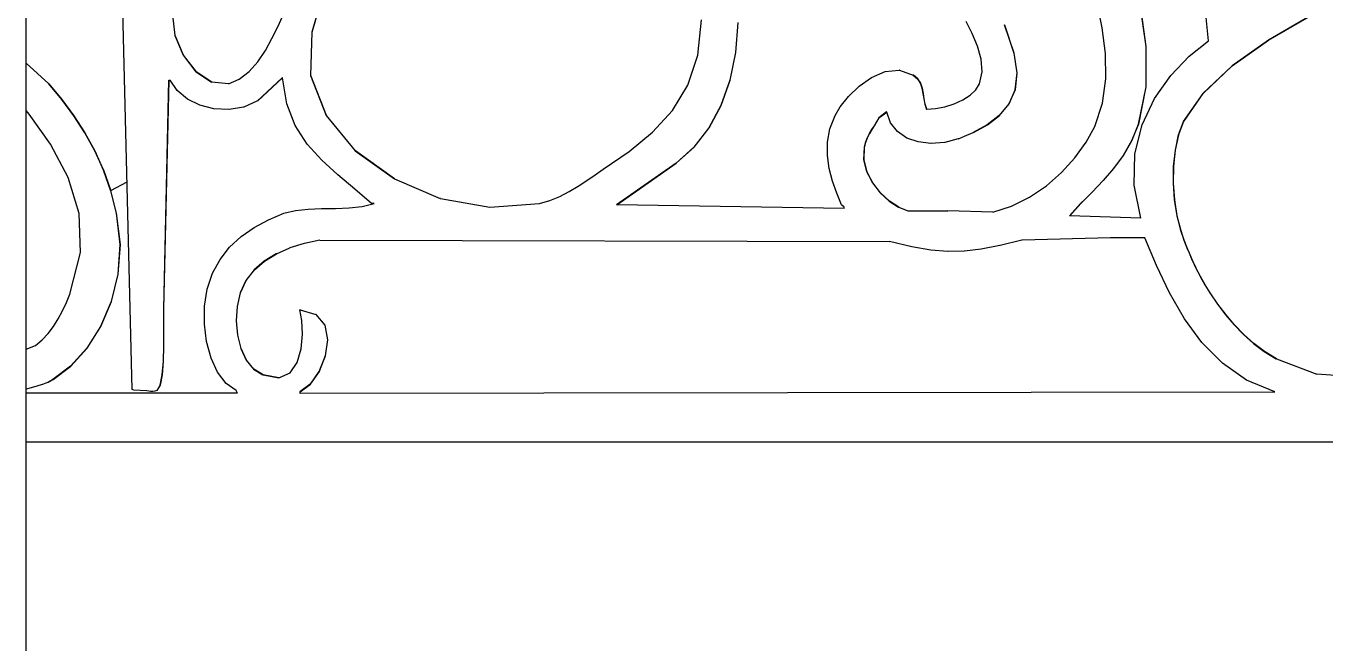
# Model space of a CAD drawing. Header units: inches. Extents: x 3672 to 10975, y -27382 to -746.
# Drawn here: x 6206.44 to 6221.99, y -26774.6 to -26767.21 of the extents above; entities that cross this region are included whole.
import ezdxf

# ---------------------------------------------------------------- set-up
doc = ezdxf.new("R2010")
doc.units = ezdxf.units.IN
doc.header["$LTSCALE"] = 17
doc.header["$MEASUREMENT"] = 0
doc.layers.add('25 BOT BAR', color=12, linetype='Continuous', lineweight=25)

# ---------------------------------------------------------------- blocks, each defined once
blk = doc.blocks.new('A$C261f3448')
for p, q in [((14.155, 7.209), (14.092, 7.839)), ((12.883, 7.364), (12.822, 7.66)), ((13.335, 7.636), (13.405, 7.141)), ((13.408, 7.141), (13.338, 7.636)), ((1.271, 3.037), (1.16, 7.575)), ((1.752, 7.517), (1.782, 7.275)), ((1.785, 7.275), (1.756, 7.517)), ((3.013, 7.376), (3.072, 7.502)), ((3.473, 7.495), (3.421, 7.312)), ((3.424, 7.312), (3.476, 7.495)), ((15.36, 7.503), (14.871, 7.219)), ((14.874, 7.219), (15.363, 7.503)), ((2.944, 7.237), (3.013, 7.376)), ((3.421, 7.312), (3.407, 6.795)), ((3.41, 6.795), (3.424, 7.312)), ((3.424, 7.312), (3.421, 7.312)), ((8.043, 7.037), (8.084, 7.463)), ((8.521, 7.429), (8.492, 7.071)), ((8.495, 7.071), (8.525, 7.429)), ((11.326, 7.299), (11.253, 7.442)), ((11.711, 7.403), (11.824, 7.063)), ((11.827, 7.063), (11.714, 7.403)), ((12.921, 7.06), (12.883, 7.364)), ((1.785, 7.275), (1.782, 7.275)), ((1.782, 7.275), (1.882, 7.037)), ((1.885, 7.037), (1.785, 7.275)), ((2.865, 7.095), (2.944, 7.237)), ((11.39, 7.146), (11.326, 7.299)), ((13.923, 7.027), (14.155, 7.209)), ((14.871, 7.219), (14.436, 6.909)), ((14.439, 6.909), (14.874, 7.219)), ((14.874, 7.219), (14.871, 7.219)), ((1.882, 7.037), (2.035, 6.839)), ((1.885, 7.037), (1.882, 7.037)), ((2.038, 6.839), (1.885, 7.037)), ((2.774, 6.96), (2.865, 7.095)), ((7.923, 6.679), (8.043, 7.037)), ((8.492, 7.071), (8.424, 6.739)), ((8.427, 6.739), (8.495, 7.071)), ((8.495, 7.071), (8.492, 7.071)), ((11.433, 6.989), (11.39, 7.146)), ((11.824, 7.063), (11.862, 6.825)), ((11.827, 7.063), (11.824, 7.063)), ((11.865, 6.825), (11.827, 7.063)), ((12.924, 6.756), (12.921, 7.06)), ((13.405, 7.141), (13.404, 6.659)), ((13.408, 7.141), (13.405, 7.141)), ((13.407, 6.659), (13.408, 7.141)), ((13.702, 6.795), (13.923, 7.027)), ((0.275, 6.697), (0, 6.944)), ((0, 6.942), (0.272, 6.697)), ((2.553, 6.751), (2.67, 6.842)), ((2.67, 6.842), (2.774, 6.96)), ((10.122, 6.773), (10.284, 6.844)), ((10.284, 6.844), (10.452, 6.859)), ((10.455, 6.859), (10.452, 6.859)), ((10.455, 6.859), (10.619, 6.799)), ((11.444, 6.837), (11.433, 6.989)), ((14.436, 6.909), (14.086, 6.58)), ((14.089, 6.58), (14.439, 6.909)), ((14.439, 6.909), (14.436, 6.909)), ((0.275, 6.697), (0.272, 6.697)), ((0.272, 6.697), (0.427, 6.508)), ((0.43, 6.508), (0.275, 6.697)), ((1.708, 6.741), (1.645, 4.003)), ((1.648, 4.003), (1.711, 6.741)), ((1.711, 6.741), (1.708, 6.741)), ((1.711, 6.741), (1.724, 6.741)), ((1.809, 6.615), (1.724, 6.741)), ((2.038, 6.839), (2.035, 6.839)), ((2.035, 6.839), (2.221, 6.714)), ((2.224, 6.714), (2.038, 6.839)), ((2.224, 6.714), (2.221, 6.714)), ((2.422, 6.697), (2.224, 6.714)), ((2.422, 6.697), (2.553, 6.751)), ((3.072, 6.77), (2.771, 6.492)), ((2.774, 6.492), (3.072, 6.768)), ((3.072, 6.768), (3.072, 6.77)), ((3.121, 6.457), (3.072, 6.768)), ((3.407, 6.795), (3.593, 6.315)), ((3.41, 6.795), (3.407, 6.795)), ((3.597, 6.315), (3.41, 6.795)), ((8.424, 6.739), (8.317, 6.437)), ((8.32, 6.437), (8.427, 6.739)), ((8.427, 6.739), (8.424, 6.739)), ((9.974, 6.666), (10.122, 6.773)), ((10.619, 6.799), (10.671, 6.755)), ((10.622, 6.799), (10.619, 6.799)), ((10.674, 6.755), (10.622, 6.799)), ((10.671, 6.755), (10.705, 6.702)), ((10.674, 6.755), (10.671, 6.755)), ((10.708, 6.702), (10.674, 6.755)), ((10.705, 6.702), (10.725, 6.643)), ((10.708, 6.702), (10.705, 6.702)), ((10.728, 6.643), (10.708, 6.702)), ((11.369, 6.625), (11.412, 6.697)), ((11.412, 6.697), (11.444, 6.837)), ((11.862, 6.825), (11.839, 6.623)), ((11.842, 6.623), (11.865, 6.825)), ((11.865, 6.825), (11.862, 6.825)), ((12.884, 6.462), (12.924, 6.756)), ((13.509, 6.519), (13.702, 6.795)), ((1.931, 6.513), (1.809, 6.615)), ((7.738, 6.377), (7.923, 6.679)), ((9.747, 6.419), (9.846, 6.542)), ((9.846, 6.542), (9.974, 6.666)), ((10.725, 6.643), (10.737, 6.58)), ((10.728, 6.643), (10.725, 6.643)), ((10.74, 6.58), (10.728, 6.643)), ((10.737, 6.58), (10.746, 6.515)), ((10.74, 6.58), (10.737, 6.58)), ((10.749, 6.515), (10.74, 6.58)), ((11.212, 6.503), (11.3, 6.56)), ((11.3, 6.56), (11.369, 6.625)), ((11.839, 6.623), (11.765, 6.455)), ((11.768, 6.455), (11.842, 6.623)), ((11.842, 6.623), (11.839, 6.623)), ((13.404, 6.659), (13.315, 6.214)), ((13.318, 6.214), (13.407, 6.659)), ((13.407, 6.659), (13.404, 6.659)), ((14.086, 6.58), (13.854, 6.243)), ((13.857, 6.243), (14.089, 6.58)), ((14.089, 6.58), (14.086, 6.58)), ((0.037, 6.333), (0, 6.377)), ((0.43, 6.508), (0.427, 6.508)), ((0.427, 6.508), (0.571, 6.314)), ((0.574, 6.314), (0.43, 6.508)), ((2.081, 6.438), (1.931, 6.513)), ((2.25, 6.395), (2.081, 6.438)), ((2.427, 6.386), (2.25, 6.395)), ((2.43, 6.386), (2.427, 6.386)), ((2.604, 6.417), (2.43, 6.386)), ((2.607, 6.417), (2.604, 6.417)), ((2.771, 6.492), (2.607, 6.417)), ((2.774, 6.492), (2.771, 6.492)), ((3.223, 6.195), (3.121, 6.457)), ((7.499, 6.116), (7.738, 6.377)), ((8.317, 6.437), (8.174, 6.168)), ((8.177, 6.168), (8.32, 6.437)), ((8.32, 6.437), (8.317, 6.437)), ((9.684, 6.316), (9.747, 6.419)), ((10.746, 6.515), (10.758, 6.451)), ((10.749, 6.515), (10.746, 6.515)), ((10.761, 6.451), (10.749, 6.515)), ((10.758, 6.451), (10.778, 6.389)), ((10.761, 6.451), (10.758, 6.451)), ((10.781, 6.39), (10.761, 6.451)), ((10.778, 6.389), (10.781, 6.39)), ((10.781, 6.39), (10.887, 6.398)), ((10.887, 6.398), (11, 6.42)), ((11, 6.42), (11.11, 6.456)), ((11.11, 6.456), (11.212, 6.503)), ((11.765, 6.455), (11.65, 6.317)), ((11.653, 6.317), (11.768, 6.455)), ((11.768, 6.455), (11.765, 6.455)), ((12.792, 6.184), (12.884, 6.462)), ((13.36, 6.205), (13.509, 6.519)), ((0.295, 5.971), (0.037, 6.333)), ((0.571, 6.314), (0.703, 6.11)), ((0.574, 6.314), (0.571, 6.314)), ((0.706, 6.11), (0.574, 6.314)), ((3.593, 6.315), (3.941, 5.894)), ((3.597, 6.315), (3.593, 6.315)), ((3.944, 5.894), (3.597, 6.315)), ((9.622, 6.156), (9.684, 6.316)), ((10.181, 6.239), (10.153, 6.193)), ((10.156, 6.193), (10.184, 6.239)), ((10.207, 6.287), (10.181, 6.239)), ((10.184, 6.239), (10.181, 6.239)), ((10.184, 6.239), (10.21, 6.287)), ((10.302, 6.36), (10.207, 6.287)), ((10.21, 6.287), (10.207, 6.287)), ((10.21, 6.287), (10.303, 6.358)), ((10.303, 6.358), (10.302, 6.36)), ((10.348, 6.228), (10.303, 6.358)), ((10.431, 6.123), (10.348, 6.228)), ((11.65, 6.317), (11.504, 6.203)), ((11.507, 6.203), (11.653, 6.317)), ((11.653, 6.317), (11.65, 6.317)), ((13.854, 6.243), (13.794, 6.083)), ((13.797, 6.083), (13.857, 6.243)), ((13.857, 6.243), (13.854, 6.243)), ((0.706, 6.11), (0.703, 6.11)), ((0.703, 6.11), (0.822, 5.895)), ((0.825, 5.895), (0.706, 6.11)), ((3.366, 5.973), (3.223, 6.195)), ((7.218, 5.886), (7.499, 6.116)), ((8.174, 6.168), (7.995, 5.936)), ((7.998, 5.936), (8.177, 6.168)), ((8.177, 6.168), (8.174, 6.168)), ((9.594, 5.996), (9.622, 6.156)), ((10.095, 6.099), (10.07, 6.049)), ((10.073, 6.049), (10.098, 6.099)), ((10.123, 6.147), (10.095, 6.099)), ((10.098, 6.099), (10.095, 6.099)), ((10.098, 6.099), (10.126, 6.147)), ((10.153, 6.193), (10.123, 6.147)), ((10.126, 6.147), (10.123, 6.147)), ((10.126, 6.147), (10.156, 6.193)), ((10.156, 6.193), (10.153, 6.193)), ((10.544, 6.046), (10.431, 6.123)), ((11.161, 6.038), (11.232, 6.067)), ((11.23, 6.068), (11.232, 6.067)), ((11.232, 6.067), (11.337, 6.112)), ((11.504, 6.203), (11.337, 6.112)), ((11.34, 6.112), (11.337, 6.112)), ((11.34, 6.112), (11.507, 6.203)), ((11.507, 6.203), (11.504, 6.203)), ((12.689, 5.996), (12.792, 6.184)), ((13.315, 6.214), (13.233, 6.014)), ((13.236, 6.014), (13.318, 6.214)), ((13.273, 5.858), (13.36, 6.205)), ((13.318, 6.214), (13.315, 6.214)), ((13.794, 6.083), (13.754, 5.903)), ((13.758, 5.903), (13.797, 6.083)), ((13.797, 6.083), (13.794, 6.083)), ((0.505, 5.573), (0.295, 5.971)), ((3.54, 5.78), (3.366, 5.973)), ((7.995, 5.936), (7.781, 5.745)), ((7.784, 5.745), (7.998, 5.936)), ((7.998, 5.936), (7.995, 5.936)), ((9.593, 5.837), (9.594, 5.996)), ((10.033, 5.936), (10.027, 5.785)), ((10.03, 5.785), (10.036, 5.936)), ((10.048, 5.995), (10.033, 5.936)), ((10.036, 5.936), (10.033, 5.936)), ((10.036, 5.936), (10.051, 5.995)), ((10.07, 6.049), (10.048, 5.995)), ((10.051, 5.995), (10.048, 5.995)), ((10.051, 5.995), (10.073, 6.049)), ((10.073, 6.049), (10.07, 6.049)), ((10.68, 5.999), (10.544, 6.046)), ((10.832, 5.981), (10.68, 5.999)), ((10.835, 5.981), (10.832, 5.981)), ((10.834, 5.981), (10.835, 5.981)), ((10.994, 5.994), (10.835, 5.981)), ((10.997, 5.994), (10.994, 5.994)), ((11.158, 6.038), (10.997, 5.994)), ((11.161, 6.038), (11.158, 6.038)), ((12.555, 5.811), (12.689, 5.996)), ((13.233, 6.014), (13.133, 5.839)), ((13.136, 5.839), (13.236, 6.014)), ((13.236, 6.014), (13.233, 6.014)), ((0.822, 5.895), (0.925, 5.664)), ((0.825, 5.895), (0.822, 5.895)), ((0.928, 5.664), (0.825, 5.895)), ((3.733, 5.604), (3.54, 5.78)), ((3.941, 5.894), (4.409, 5.556)), ((3.944, 5.894), (3.941, 5.894)), ((4.412, 5.556), (3.944, 5.894)), ((6.909, 5.672), (7.218, 5.886)), ((9.614, 5.681), (9.593, 5.837)), ((10.027, 5.785), (10.063, 5.641)), ((10.03, 5.785), (10.027, 5.785)), ((10.066, 5.641), (10.03, 5.785)), ((12.396, 5.635), (12.555, 5.811)), ((13.133, 5.839), (13.018, 5.682)), ((13.021, 5.682), (13.136, 5.839)), ((13.136, 5.839), (13.133, 5.839)), ((13.263, 5.483), (13.273, 5.858)), ((13.754, 5.903), (13.734, 5.708)), ((13.737, 5.708), (13.758, 5.903)), ((13.758, 5.903), (13.754, 5.903)), ((0.928, 5.664), (0.925, 5.664)), ((0.925, 5.664), (1.012, 5.415)), ((0.928, 5.664), (1.015, 5.415)), ((3.935, 5.436), (3.733, 5.604)), ((6.714, 5.539), (6.813, 5.607)), ((6.813, 5.607), (6.909, 5.672)), ((7.781, 5.745), (7.068, 5.248)), ((7.071, 5.248), (7.784, 5.745)), ((7.784, 5.745), (7.781, 5.745)), ((9.653, 5.53), (9.614, 5.681)), ((10.063, 5.641), (10.131, 5.508)), ((10.066, 5.641), (10.063, 5.641)), ((10.135, 5.508), (10.066, 5.641)), ((12.214, 5.475), (12.396, 5.635)), ((13.018, 5.682), (12.892, 5.538)), ((12.895, 5.538), (13.021, 5.682)), ((13.021, 5.682), (13.018, 5.682)), ((13.734, 5.708), (13.731, 5.507)), ((13.737, 5.708), (13.734, 5.708)), ((13.734, 5.507), (13.737, 5.708)), ((0.636, 5.141), (0.505, 5.573)), ((1.014, 5.42), (1.21, 5.523)), ((4.412, 5.556), (4.409, 5.556)), ((4.412, 5.556), (4.959, 5.322)), ((6.502, 5.405), (6.61, 5.471)), ((6.61, 5.471), (6.714, 5.539)), ((9.705, 5.385), (9.653, 5.53)), ((10.131, 5.508), (10.224, 5.39)), ((10.135, 5.508), (10.131, 5.508)), ((10.227, 5.39), (10.135, 5.508)), ((12.013, 5.338), (12.214, 5.475)), ((12.892, 5.538), (12.76, 5.4)), ((12.763, 5.4), (12.895, 5.538)), ((12.895, 5.538), (12.892, 5.538)), ((13.346, 5.087), (13.263, 5.483)), ((13.734, 5.507), (13.731, 5.507)), ((13.731, 5.507), (13.746, 5.308)), ((13.749, 5.308), (13.734, 5.507)), ((1.015, 5.415), (1.012, 5.415)), ((1.012, 5.415), (1.081, 5.145)), ((1.084, 5.145), (1.015, 5.415)), ((4.134, 5.262), (3.935, 5.436)), ((4.962, 5.322), (4.959, 5.322)), ((4.962, 5.322), (5.552, 5.217)), ((6.148, 5.262), (6.272, 5.298)), ((6.272, 5.298), (6.39, 5.347)), ((6.39, 5.347), (6.502, 5.405)), ((9.763, 5.248), (9.705, 5.385)), ((10.224, 5.39), (10.332, 5.292)), ((10.227, 5.39), (10.224, 5.39)), ((10.335, 5.292), (10.227, 5.39)), ((10.332, 5.292), (10.445, 5.219)), ((10.335, 5.292), (10.332, 5.292)), ((10.448, 5.219), (10.335, 5.292)), ((11.798, 5.231), (12.013, 5.338)), ((12.678, 5.316), (12.624, 5.261)), ((12.627, 5.261), (12.68, 5.315)), ((12.76, 5.4), (12.678, 5.316)), ((12.678, 5.316), (12.68, 5.315)), ((12.68, 5.315), (12.763, 5.4)), ((12.763, 5.4), (12.76, 5.4)), ((13.749, 5.308), (13.746, 5.308)), ((13.746, 5.308), (13.777, 5.116)), ((13.78, 5.116), (13.749, 5.308)), ((0.653, 4.676), (0.636, 5.141)), ((1.084, 5.145), (1.081, 5.145)), ((1.081, 5.145), (1.125, 4.772)), ((1.128, 4.772), (1.084, 5.145)), ((2.902, 5.068), (3.088, 5.145)), ((3.088, 5.145), (3.224, 5.179)), ((3.224, 5.179), (3.376, 5.196)), ((3.376, 5.196), (3.538, 5.202)), ((3.538, 5.202), (3.703, 5.204)), ((3.703, 5.204), (3.867, 5.21)), ((3.867, 5.21), (4.023, 5.227)), ((4.023, 5.227), (4.166, 5.262)), ((4.166, 5.262), (4.134, 5.262)), ((5.552, 5.217), (6.148, 5.262)), ((7.071, 5.248), (7.068, 5.248)), ((9.795, 5.204), (7.071, 5.248)), ((9.795, 5.218), (9.763, 5.248)), ((9.795, 5.204), (9.795, 5.218)), ((10.448, 5.219), (10.445, 5.219)), ((10.448, 5.219), (10.556, 5.174)), ((10.556, 5.174), (11.035, 5.174)), ((11.571, 5.16), (11.035, 5.174)), ((11.571, 5.16), (11.798, 5.231)), ((12.624, 5.261), (12.49, 5.116)), ((12.493, 5.116), (12.627, 5.261)), ((12.627, 5.261), (12.624, 5.261)), ((2.574, 4.868), (2.73, 4.976)), ((2.73, 4.976), (2.902, 5.068)), ((12.493, 5.116), (12.49, 5.116)), ((13.346, 5.087), (12.493, 5.116)), ((13.78, 5.116), (13.777, 5.116)), ((13.777, 5.116), (13.822, 4.94)), ((13.825, 4.94), (13.78, 5.116)), ((2.437, 4.741), (2.574, 4.868)), ((3.516, 4.823), (3.334, 4.784)), ((3.516, 4.823), (10.334, 4.808)), ((11.919, 4.823), (11.66, 4.761)), ((11.923, 4.823), (11.919, 4.823)), ((12.982, 4.852), (11.923, 4.823)), ((13.394, 4.852), (12.982, 4.852)), ((13.533, 4.521), (13.394, 4.852)), ((13.825, 4.94), (13.822, 4.94)), ((13.822, 4.94), (13.861, 4.825)), ((13.864, 4.825), (13.825, 4.94)), ((13.861, 4.825), (13.904, 4.711)), ((13.864, 4.825), (13.861, 4.825)), ((13.907, 4.711), (13.864, 4.825)), ((0.526, 4.179), (0.653, 4.676)), ((1.125, 4.772), (1.101, 4.417)), ((1.104, 4.417), (1.128, 4.772)), ((1.128, 4.772), (1.125, 4.772)), ((2.322, 4.594), (2.437, 4.741)), ((2.998, 4.66), (3.156, 4.73)), ((3.159, 4.73), (3.156, 4.73)), ((3.331, 4.784), (3.159, 4.73)), ((3.334, 4.784), (3.331, 4.784)), ((10.603, 4.745), (10.334, 4.808)), ((10.831, 4.705), (10.603, 4.745)), ((11.035, 4.688), (10.831, 4.705)), ((11.038, 4.688), (11.035, 4.688)), ((11.23, 4.692), (11.038, 4.688)), ((11.234, 4.692), (11.23, 4.692)), ((11.432, 4.717), (11.234, 4.692)), ((11.435, 4.717), (11.432, 4.717)), ((11.657, 4.761), (11.435, 4.717)), ((11.66, 4.761), (11.657, 4.761)), ((13.907, 4.711), (13.904, 4.711)), ((13.904, 4.711), (13.922, 4.67)), ((13.926, 4.668), (13.907, 4.711)), ((13.922, 4.67), (13.926, 4.668)), ((13.922, 4.67), (13.951, 4.601)), ((13.954, 4.601), (13.926, 4.668)), ((2.232, 4.427), (2.322, 4.594)), ((2.852, 4.573), (2.73, 4.467)), ((2.733, 4.467), (2.855, 4.573)), ((2.995, 4.66), (2.852, 4.573)), ((2.855, 4.573), (2.852, 4.573)), ((2.855, 4.573), (2.998, 4.66)), ((2.998, 4.66), (2.995, 4.66)), ((13.689, 4.194), (13.533, 4.521)), ((13.954, 4.601), (13.951, 4.601)), ((13.951, 4.601), (14.001, 4.493)), ((14.004, 4.493), (13.954, 4.601)), ((1.101, 4.417), (1.021, 4.088)), ((1.024, 4.088), (1.104, 4.417)), ((1.104, 4.417), (1.101, 4.417)), ((2.168, 4.237), (2.232, 4.427)), ((2.73, 4.467), (2.633, 4.341)), ((2.636, 4.341), (2.733, 4.467)), ((2.733, 4.467), (2.73, 4.467)), ((14.004, 4.493), (14.001, 4.493)), ((14.001, 4.493), (14.055, 4.389)), ((14.058, 4.389), (14.004, 4.493)), ((14.058, 4.389), (14.055, 4.389)), ((14.055, 4.389), (14.111, 4.289)), ((14.114, 4.289), (14.058, 4.389)), ((2.136, 4.033), (2.168, 4.237)), ((2.633, 4.341), (2.565, 4.194)), ((2.568, 4.194), (2.636, 4.341)), ((2.636, 4.341), (2.633, 4.341)), ((14.114, 4.289), (14.111, 4.289)), ((14.111, 4.289), (14.171, 4.194)), ((14.174, 4.194), (14.114, 4.289)), ((0.436, 3.978), (0.483, 4.078)), ((0.483, 4.078), (0.526, 4.179)), ((1.021, 4.088), (0.893, 3.79)), ((0.896, 3.79), (1.024, 4.088)), ((1.024, 4.088), (1.021, 4.088)), ((2.565, 4.194), (2.527, 4.03)), ((2.53, 4.03), (2.568, 4.194)), ((2.568, 4.194), (2.565, 4.194)), ((13.868, 3.882), (13.689, 4.194)), ((14.174, 4.194), (14.171, 4.194)), ((14.171, 4.194), (14.263, 4.059)), ((14.266, 4.059), (14.174, 4.194)), ((14.263, 4.059), (14.36, 3.931)), ((14.266, 4.059), (14.263, 4.059)), ((14.363, 3.931), (14.266, 4.059)), ((0.385, 3.882), (0.436, 3.978)), ((1.645, 4.003), (1.646, 3.889)), ((1.648, 4.003), (1.645, 4.003)), ((1.649, 3.889), (1.646, 3.889)), ((1.646, 3.889), (1.647, 3.733)), ((1.649, 3.889), (1.648, 4.003)), ((1.65, 3.733), (1.649, 3.889)), ((2.135, 3.819), (2.136, 4.033)), ((2.527, 4.03), (2.516, 3.857)), ((2.519, 3.857), (2.53, 4.03)), ((2.53, 4.03), (2.527, 4.03)), ((3.281, 3.989), (3.278, 3.989)), ((3.3, 3.863), (3.278, 3.989)), ((3.281, 3.989), (3.281, 3.988)), ((3.281, 3.989), (3.471, 3.932)), ((3.471, 3.932), (3.577, 3.804)), ((3.474, 3.932), (3.471, 3.932)), ((3.58, 3.804), (3.474, 3.932)), ((14.363, 3.931), (14.36, 3.931)), ((14.36, 3.931), (14.463, 3.809)), ((14.466, 3.809), (14.363, 3.931)), ((0.265, 3.707), (0.329, 3.791)), ((0.329, 3.791), (0.385, 3.882)), ((0.893, 3.79), (0.727, 3.531)), ((0.731, 3.531), (0.896, 3.79)), ((0.896, 3.79), (0.893, 3.79)), ((1.647, 3.733), (1.647, 3.554)), ((1.65, 3.733), (1.647, 3.733)), ((1.65, 3.554), (1.65, 3.733)), ((2.162, 3.609), (2.135, 3.819)), ((2.519, 3.857), (2.516, 3.857)), ((2.516, 3.857), (2.531, 3.685)), ((2.534, 3.685), (2.519, 3.857)), ((3.308, 3.699), (3.3, 3.863)), ((3.577, 3.804), (3.609, 3.63)), ((3.58, 3.804), (3.577, 3.804)), ((3.612, 3.63), (3.58, 3.804)), ((14.076, 3.597), (13.868, 3.882)), ((14.466, 3.809), (14.463, 3.809)), ((14.463, 3.809), (14.573, 3.694)), ((14.576, 3.694), (14.466, 3.809)), ((0.114, 3.564), (0.194, 3.631)), ((0.194, 3.631), (0.265, 3.707)), ((2.216, 3.412), (2.162, 3.609)), ((2.534, 3.685), (2.531, 3.685)), ((2.531, 3.685), (2.571, 3.525)), ((2.574, 3.525), (2.534, 3.685)), ((3.293, 3.522), (3.308, 3.699)), ((3.609, 3.63), (3.582, 3.437)), ((3.585, 3.437), (3.612, 3.63)), ((3.612, 3.63), (3.609, 3.63)), ((14.321, 3.349), (14.076, 3.597)), ((14.576, 3.694), (14.573, 3.694)), ((14.573, 3.694), (14.693, 3.588)), ((14.696, 3.588), (14.576, 3.694)), ((14.696, 3.588), (14.693, 3.588)), ((14.693, 3.588), (14.822, 3.491)), ((14.826, 3.491), (14.696, 3.588)), ((0, 3.519), (0.114, 3.564)), ((0.727, 3.531), (0.533, 3.317)), ((0.536, 3.317), (0.731, 3.531)), ((0.731, 3.531), (0.727, 3.531)), ((1.647, 3.554), (1.641, 3.374)), ((1.644, 3.374), (1.65, 3.554)), ((1.65, 3.554), (1.647, 3.554)), ((2.574, 3.525), (2.571, 3.525)), ((2.571, 3.525), (2.636, 3.386)), ((2.639, 3.386), (2.574, 3.525)), ((3.247, 3.358), (3.293, 3.522)), ((3.582, 3.437), (3.508, 3.251)), ((3.511, 3.251), (3.585, 3.437)), ((3.585, 3.437), (3.582, 3.437)), ((14.826, 3.491), (14.822, 3.491)), ((14.822, 3.491), (14.964, 3.403)), ((14.967, 3.403), (14.826, 3.491)), ((0.533, 3.317), (0.32, 3.154)), ((0.323, 3.154), (0.536, 3.317)), ((0.536, 3.317), (0.533, 3.317)), ((1.641, 3.374), (1.628, 3.212)), ((1.631, 3.212), (1.644, 3.374)), ((1.644, 3.374), (1.641, 3.374)), ((2.294, 3.242), (2.216, 3.412)), ((2.639, 3.386), (2.636, 3.386)), ((2.636, 3.386), (2.724, 3.279)), ((2.727, 3.279), (2.639, 3.386)), ((2.727, 3.279), (2.724, 3.279)), ((2.724, 3.279), (2.834, 3.213)), ((2.837, 3.213), (2.727, 3.279)), ((3.161, 3.234), (3.247, 3.358)), ((14.609, 3.149), (14.321, 3.349)), ((14.967, 3.403), (14.964, 3.403)), ((14.967, 3.403), (15.45, 3.221)), ((0.258, 3.121), (0.197, 3.096)), ((0.32, 3.154), (0.258, 3.121)), ((0.261, 3.121), (0.258, 3.121)), ((0.261, 3.121), (0.323, 3.154)), ((0.323, 3.154), (0.32, 3.154)), ((1.628, 3.212), (1.604, 3.088)), ((1.607, 3.088), (1.631, 3.212)), ((1.631, 3.212), (1.628, 3.212)), ((2.395, 3.108), (2.294, 3.242)), ((2.837, 3.213), (2.834, 3.213)), ((3.027, 3.177), (2.837, 3.213)), ((2.837, 3.213), (3.026, 3.177)), ((3.026, 3.177), (3.027, 3.177)), ((3.027, 3.177), (3.161, 3.234)), ((3.508, 3.251), (3.403, 3.099)), ((3.406, 3.099), (3.511, 3.251)), ((3.511, 3.251), (3.508, 3.251)), ((14.948, 3.008), (14.609, 3.149)), ((15.453, 3.221), (15.45, 3.221)), ((15.965, 3.18), (15.453, 3.221)), ((0.06, 3.057), (0, 3.041)), ((2.533, 2.993), (0, 2.993)), ((0.063, 3.057), (0.06, 3.057)), ((0.128, 3.075), (0.063, 3.057)), ((0.131, 3.075), (0.128, 3.075)), ((0.194, 3.096), (0.131, 3.075)), ((0.197, 3.096), (0.194, 3.096)), ((1.291, 3.028), (1.271, 3.037)), ((1.448, 3.02), (1.291, 3.028)), ((1.47, 3.014), (1.448, 3.02)), ((1.492, 3.011), (1.47, 3.014)), ((1.516, 3.011), (1.492, 3.011)), ((1.519, 3.011), (1.516, 3.011)), ((1.54, 3.014), (1.519, 3.011)), ((1.543, 3.014), (1.54, 3.014)), ((1.566, 3.022), (1.543, 3.014)), ((1.604, 3.088), (1.566, 3.022)), ((1.569, 3.022), (1.566, 3.022)), ((1.569, 3.022), (1.607, 3.088)), ((1.607, 3.088), (1.604, 3.088)), ((2.517, 3.022), (2.395, 3.108)), ((2.533, 2.993), (2.517, 3.022)), ((3.403, 3.099), (3.278, 3.008)), ((3.281, 3.008), (3.278, 3.008)), ((3.278, 3.008), (3.278, 2.993)), ((3.278, 2.993), (3.281, 2.993)), ((3.281, 3.008), (3.406, 3.099)), ((3.281, 2.993), (3.281, 3.008)), ((3.281, 2.993), (14.948, 3.008)), ((3.406, 3.099), (3.403, 3.099)), ((0, 2.408), (16.692, 2.408))]:
    blk.add_line(p, q)

msp = doc.modelspace()

# ---------------------------------------------------------------- linework, layer by layer
at = {"layer": '25 BOT BAR'}
msp.add_line((6206.438, -27086.596), (6206.438, -26583.755), dxfattribs=at)

# ---------------------------------------------------------------- block references
msp.add_blockref('A$C261f3448', (6206.438, -26774.596), dxfattribs=at)

doc.saveas('drawing.dxf')
